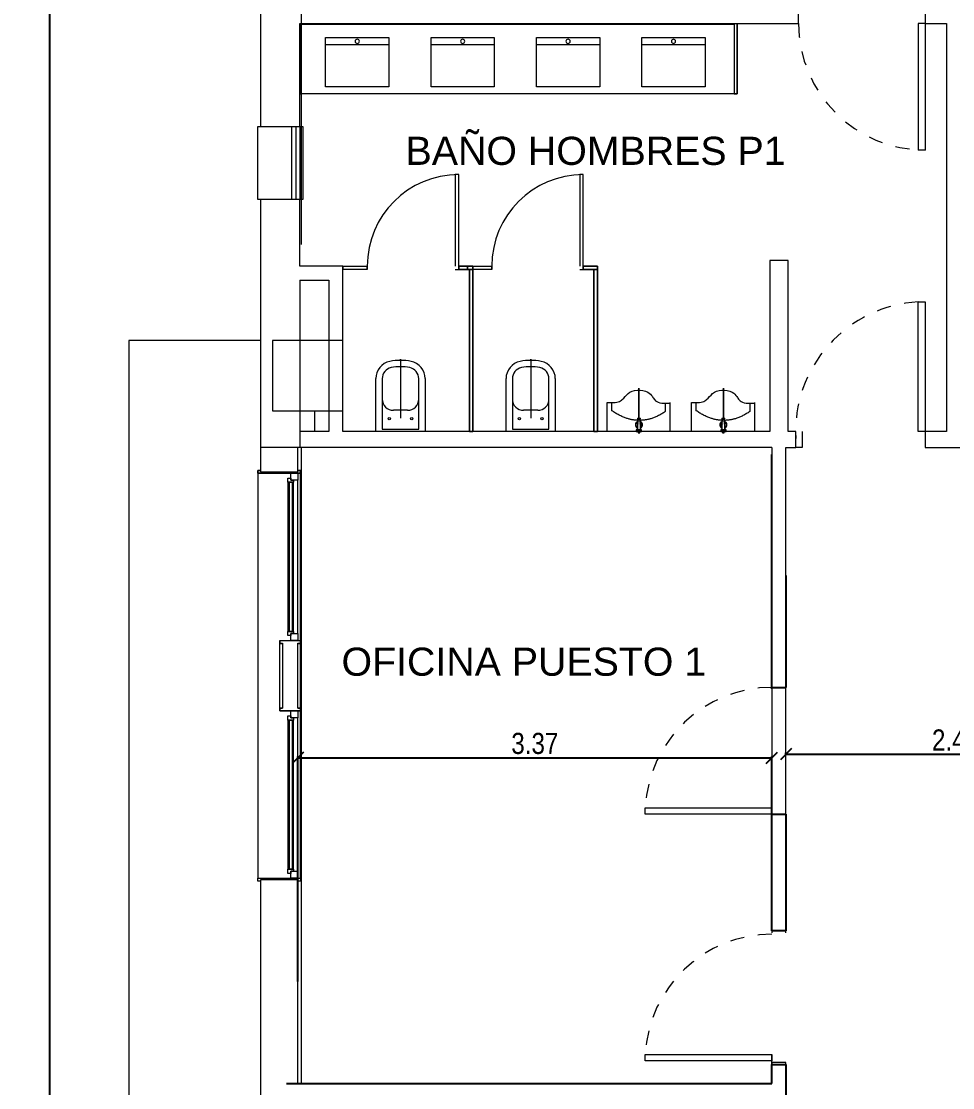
# Model space of a CAD drawing. Header units: millimetres. Extents: x 38 to 139, y 58 to 123.
# Drawn here: x 37.82 to 44.44, y 110.02 to 117.6 of the extents above; entities that cross this region are included whole.
import ezdxf

# ---------------------------------------------------------------- set-up
doc = ezdxf.new("R2010")
doc.units = ezdxf.units.MM
doc.linetypes.add('Dash 1_16_', pattern=[0.003174, 0.001587, -0.001587])
for name, color, linetype, lineweight in [('A-DOORSYM', 7, 'Continuous', 9), ('A-FLORCAM', 7, 'Continuous', 9), ('A-FLOROTM', 7, 'Continuous', 9), ('A-GLAZIDM', 7, 'Continuous', 9), ('A-WALL', 7, 'Continuous', 9), ('DIMENSION', 1, 'Continuous', 25), ('P-SANRFIM', 7, 'Continuous', 9), ('S-COLSPRM', 7, 'Continuous', 9)]:
    doc.layers.add(name, color=color, linetype=linetype, lineweight=lineweight)
for name, color, linetype in [('estructura', 7, 'Continuous'), ('REVOQUES', 7, 'Continuous'), ('Sectores', 3, 'Continuous')]:
    doc.layers.add(name, color=color, linetype=linetype)
doc.styles.add('ARIALNARROW', font='ARIALN.TTF')
doc.styles.add('MtXpl_Arial_Unicode_', font='ARIALUNI.ttf')
doc.dimstyles.new('C', dxfattribs={"dimscale": 1.5, "dimtxt": 0.15, "dimasz": 0.08, "dimexe": 0.01, "dimexo": 0, "dimgap": 0.025, "dimtad": 1, "dimzin": 0, "dimdsep": 46, "dimtxsty": 'ARIALNARROW', "dimblk": 'OBLIQUE', "dimcen": 0, "dimclrd": 256, "dimclre": 256, "dimclrt": 256, "dimadec": 0, "dimazin": 0, "dimtfac": 1.666667, "dimtofl": 0, "dimtmove": 0, "dimatfit": 0, "dimldrblk": 'OBLIQUE', "dimfxl": 0.1, "dimtolj": 1, "dimtzin": 0, "dimarcsym": 0})

# ---------------------------------------------------------------- blocks, each defined once
blk = doc.blocks.new('_Oblique')
at = {"layer": 'estructura', "color": 0, "lineweight": -2}
blk.add_line((-0.5, -0.5), (0.5, 0.5), dxfattribs=at)
blk = doc.blocks.new('*D12')
at = {"layer": 'Defpoints', "color": 0}
for p in [(39.523379, 122.868709), (38.023379, 93.641209), (39.523379, 93.641209)]:
    blk.add_point(p, dxfattribs=at)
at = {"layer": 'DIMENSION', "lineweight": -2}
for p, q in [((39.523379, 122.868709), (38.013379, 122.868709)), ((38.023379, 122.868709), (38.023379, 93.641209)), ((39.523379, 93.641209), (38.013379, 93.641209))]:
    blk.add_line(p, q, dxfattribs=at)
at = {"layer": 'DIMENSION', "lineweight": -2, "xscale": 0.08, "yscale": 0.08, "zscale": 0.08}
for p, rotation in [((38.023379, 122.868709), 90), ((38.023379, 93.641209), 270)]:
    blk.add_blockref('_Oblique', p, dxfattribs=dict(at, rotation=rotation))
at = {"layer": 'DIMENSION', "insert": (37.921802, 108.254959), "char_height": 0.15, "attachment_point": 5, "rotation": 90, "style": 'ARIALNARROW'}
blk.add_mtext('\\A1;29.23', dxfattribs=at)
blk = doc.blocks.new('*D41')
at = {"layer": 'Defpoints', "color": 0}
for p in [(43.158506, 112.366093), (43.158506, 111.766093), (39.788379, 110.77565)]:
    blk.add_point(p, dxfattribs=at)
at = {"layer": 'DIMENSION', "lineweight": -2}
for p, q in [((39.788379, 110.77565), (39.788379, 112.376093)), ((39.788379, 112.366093), (43.158506, 112.366093)), ((43.158506, 111.766093), (43.158506, 112.376093))]:
    blk.add_line(p, q, dxfattribs=at)
at = {"layer": 'DIMENSION', "lineweight": -2, "xscale": 0.08, "yscale": 0.08, "zscale": 0.08, "rotation": 180}
blk.add_blockref('_Oblique', (39.788379, 112.366093), dxfattribs=at)
at = {"layer": 'DIMENSION', "lineweight": -2, "xscale": 0.08, "yscale": 0.08, "zscale": 0.08}
blk.add_blockref('_Oblique', (43.158506, 112.366093), dxfattribs=at)
at = {"layer": 'DIMENSION', "insert": (41.473443, 112.46767), "char_height": 0.15, "attachment_point": 5, "style": 'ARIALNARROW'}
blk.add_mtext('\\A1;3.37', dxfattribs=at)
blk = doc.blocks.new('*D42')
at = {"layer": 'Defpoints', "color": 0}
for p in [(43.258506, 112.392851), (45.668506, 112.392851), (45.668506, 112.392851)]:
    blk.add_point(p, dxfattribs=at)
at = {"layer": 'DIMENSION', "lineweight": -2}
for p, q in [((43.258506, 112.392851), (43.258506, 112.402851)), ((43.258506, 112.392851), (45.668506, 112.392851)), ((45.668506, 112.392851), (45.668506, 112.402851))]:
    blk.add_line(p, q, dxfattribs=at)
at = {"layer": 'DIMENSION', "lineweight": -2, "xscale": 0.08, "yscale": 0.08, "zscale": 0.08, "rotation": 180}
blk.add_blockref('_Oblique', (43.258506, 112.392851), dxfattribs=at)
at = {"layer": 'DIMENSION', "lineweight": -2, "xscale": 0.08, "yscale": 0.08, "zscale": 0.08}
blk.add_blockref('_Oblique', (45.668506, 112.392851), dxfattribs=at)
at = {"layer": 'DIMENSION', "insert": (44.463506, 112.493152), "char_height": 0.15, "attachment_point": 5, "style": 'ARIALNARROW'}
blk.add_mtext('\\A1;2.41', dxfattribs=at)

msp = doc.modelspace()

# ---------------------------------------------------------------- linework, layer by layer
at = {"layer": 'A-DOORSYM', "color": 252}
for p, q in [((44.197382, 117.586488), (44.197382, 116.686488)), ((44.248382, 117.586488), (44.197382, 117.586488)), ((44.248382, 117.586488), (44.248382, 116.686488)), ((44.248382, 116.686488), (44.197382, 116.686488)), ((44.198382, 114.686488), (44.198382, 115.606488)), ((44.198382, 115.606488), (44.248382, 115.606488)), ((44.248382, 115.606488), (44.248382, 114.686488)), ((44.248382, 114.686488), (44.198382, 114.686488)), ((42.258506, 112.011093), (43.158506, 112.011093)), ((42.258506, 111.966093), (42.258506, 112.011093)), ((43.158506, 111.966093), (42.258506, 111.966093)), ((43.158506, 112.011093), (43.158506, 111.966093)), ((43.158506, 111.941093), (43.158506, 111.991093)), ((42.258506, 110.25659), (43.158506, 110.25659)), ((42.258506, 110.21159), (42.258506, 110.25659)), ((43.158506, 110.25659), (43.158506, 110.21159)), ((43.158506, 110.20159), (43.158506, 110.25159)), ((43.158506, 110.18659), (43.158506, 110.23659)), ((43.158506, 110.21159), (42.258506, 110.21159))]:
    msp.add_line(p, q, dxfattribs=at)
at = {"layer": 'A-DOORSYM', "color": 252, "linetype": 'Dash 1_16_'}
for centre, radius, start, end in [((44.248382, 117.586488), 0.9, 180, 270), ((44.248382, 114.686488), 0.921358, 93.110841, 183.110841), ((43.158506, 111.966093), 0.901124, 90, 177.137595), ((43.158506, 110.21159), 0.901124, 90, 177.137595)]:
    msp.add_arc(centre, radius, start, end, dxfattribs=at)
at = {"layer": 'A-FLORCAM', "color": 252}
for p, q in [((39.808042, 117.581488), (42.890955, 117.581488)), ((39.808042, 117.086488), (39.808042, 117.581488)), ((39.808042, 117.086488), (39.808042, 117.581488)), ((39.808042, 117.581488), (42.890955, 117.581488)), ((42.890955, 117.581488), (42.890955, 117.086488)), ((42.890955, 117.581488), (42.890955, 117.086488)), ((42.910955, 117.586488), (42.910955, 117.086488)), ((42.910955, 117.086488), (42.910955, 117.586488)), ((39.985966, 117.136488), (39.985966, 117.486488)), ((39.985966, 117.486488), (40.435966, 117.486488)), ((39.985966, 117.436488), (40.435966, 117.436488)), ((40.435966, 117.486488), (40.435966, 117.136488)), ((40.735331, 117.136488), (40.735331, 117.486488)), ((40.735331, 117.486488), (41.185331, 117.486488)), ((40.735331, 117.436488), (41.185331, 117.436488)), ((41.185331, 117.486488), (41.185331, 117.136488)), ((41.484696, 117.136488), (41.484696, 117.486488)), ((41.484696, 117.486488), (41.934696, 117.486488)), ((41.484696, 117.436488), (41.934696, 117.436488)), ((41.934696, 117.486488), (41.934696, 117.136488)), ((42.234062, 117.136488), (42.234062, 117.486488)), ((42.234062, 117.486488), (42.684062, 117.486488)), ((42.234062, 117.436488), (42.684062, 117.436488)), ((42.684062, 117.486488), (42.684062, 117.136488)), ((40.435966, 117.136488), (39.985966, 117.136488)), ((41.185331, 117.136488), (40.735331, 117.136488)), ((41.934696, 117.136488), (41.484696, 117.136488)), ((42.684062, 117.136488), (42.234062, 117.136488)), ((42.910955, 117.086488), (39.803379, 117.086488)), ((39.803379, 117.086488), (39.808042, 117.086488)), ((42.890955, 117.086488), (42.910955, 117.086488)), ((40.906779, 116.511888), (40.906779, 115.861888)), ((40.932179, 116.511888), (40.906779, 116.511888)), ((40.932179, 115.861888), (40.932179, 116.511888)), ((41.792182, 116.511888), (41.792182, 115.861888)), ((41.817582, 116.511888), (41.792182, 116.511888)), ((41.817582, 115.861888), (41.817582, 116.511888)), ((40.108379, 115.861888), (40.108379, 115.836488)), ((40.108379, 115.861888), (40.282179, 115.861888)), ((40.282179, 115.836488), (40.108379, 115.836488)), ((40.282179, 115.861888), (40.282179, 115.836488)), ((40.906779, 115.836488), (40.932179, 115.836488)), ((40.932179, 115.861888), (40.932179, 115.836488)), ((41.033779, 115.861888), (40.932179, 115.861888)), ((40.932179, 115.836488), (41.008379, 115.836488)), ((40.993782, 115.861888), (40.993782, 115.836488)), ((40.993782, 115.861888), (41.167582, 115.861888)), ((41.167582, 115.836488), (40.993782, 115.836488)), ((41.008379, 115.836488), (41.008379, 114.686488)), ((41.033779, 114.686488), (41.033779, 115.861888)), ((41.167582, 115.861888), (41.167582, 115.836488)), ((41.792182, 115.836488), (41.817582, 115.836488)), ((41.817582, 115.861888), (41.817582, 115.836488)), ((41.919182, 115.861888), (41.817582, 115.861888)), ((41.817582, 115.836488), (41.893782, 115.836488)), ((41.893782, 115.836488), (41.893782, 114.686488)), ((41.919182, 114.686488), (41.919182, 115.861888)), ((41.008379, 114.686488), (40.108379, 114.686488)), ((41.893782, 114.686488), (40.993782, 114.686488)), ((41.008379, 114.686488), (41.033779, 114.686488)), ((41.033779, 114.686488), (41.008379, 114.686488)), ((41.893782, 114.686488), (41.919182, 114.686488)), ((41.919182, 114.686488), (41.893782, 114.686488))]:
    msp.add_line(p, q, dxfattribs=at)
at = {"layer": 'A-FLORCAM', "color": 252, "lineweight": 18}
for p, q in [((40.108379, 115.836488), (40.108379, 115.861888)), ((40.108379, 115.861888), (40.282179, 115.861888)), ((40.282179, 115.836488), (40.108379, 115.836488)), ((40.282179, 115.836488), (40.282179, 115.861888)), ((40.282179, 115.861888), (40.282179, 115.836488)), ((40.932179, 115.861888), (40.932179, 115.836488)), ((40.932179, 115.836488), (40.932179, 115.861888)), ((40.932179, 115.861888), (41.033779, 115.861888)), ((41.033779, 115.836488), (40.932179, 115.836488)), ((40.993782, 115.836488), (40.993782, 115.861888)), ((40.993782, 115.861888), (41.167582, 115.861888)), ((41.167582, 115.836488), (40.993782, 115.836488)), ((41.008379, 114.686488), (41.008379, 115.836488)), ((41.008379, 115.836488), (41.033779, 115.836488)), ((41.033779, 115.861888), (41.033779, 115.836488)), ((41.033779, 115.836488), (41.033779, 114.686488)), ((41.167582, 115.836488), (41.167582, 115.861888)), ((41.167582, 115.861888), (41.167582, 115.836488)), ((41.817582, 115.861888), (41.817582, 115.836488)), ((41.817582, 115.836488), (41.817582, 115.861888)), ((41.817582, 115.861888), (41.919182, 115.861888)), ((41.919182, 115.836488), (41.817582, 115.836488)), ((41.893782, 114.686488), (41.893782, 115.836488)), ((41.893782, 115.836488), (41.919182, 115.836488)), ((41.919182, 115.861888), (41.919182, 115.836488)), ((41.919182, 115.836488), (41.919182, 114.686488)), ((41.033779, 114.686488), (41.008379, 114.686488)), ((41.919182, 114.686488), (41.893782, 114.686488))]:
    msp.add_line(p, q, dxfattribs=at)
at = {"layer": 'A-FLORCAM', "color": 252}
for centre, radius, start, end in [((40.210966, 117.459613), 0.015, 0, 180), ((40.210966, 117.459613), 0.015, 180, 0), ((40.960331, 117.459613), 0.015, 0, 180), ((40.960331, 117.459613), 0.015, 180, 0), ((41.709696, 117.459613), 0.015, 0, 180), ((41.709696, 117.459613), 0.015, 180, 0), ((42.459062, 117.459613), 0.015, 0, 180), ((42.459062, 117.459613), 0.015, 180, 0), ((40.932179, 115.861888), 0.65, 90, 180), ((41.817582, 115.861888), 0.65, 90, 180)]:
    msp.add_arc(centre, radius, start, end, dxfattribs=at)
at = {"layer": 'A-FLOROTM', "color": 252}
for p, q in [((39.523379, 115.331704), (38.588379, 115.331704)), ((38.588379, 115.331704), (38.588379, 93.658709)), ((39.908379, 114.831704), (39.908379, 114.827706)), ((39.908379, 114.827706), (39.908379, 114.686488)), ((43.373506, 114.686488), (43.373506, 114.571488)), ((39.813379, 114.571488), (39.813379, 110.05159)), ((43.373506, 114.571488), (43.328382, 114.571488))]:
    msp.add_line(p, q, dxfattribs=at)
at = {"layer": 'A-GLAZIDM', "color": 252}
for p, q in [((39.813379, 120.535983), (39.813379, 116.016085)), ((39.503379, 116.334204), (39.503379, 116.854204)), ((39.503379, 116.854204), (39.823379, 116.854204)), ((39.503379, 116.334204), (39.503379, 116.854204)), ((39.503379, 116.854204), (39.823379, 116.854204)), ((39.742861, 116.854204), (39.742861, 116.334204)), ((39.773928, 116.854204), (39.773928, 116.334204)), ((39.802409, 116.854204), (39.802409, 116.334204)), ((39.823379, 116.854204), (39.823379, 116.334204)), ((39.823379, 116.854204), (39.823379, 116.334204)), ((39.823379, 116.334204), (39.503379, 116.334204)), ((39.823379, 116.334204), (39.503379, 116.334204)), ((39.503379, 114.409709), (39.503379, 114.389709)), ((39.523379, 114.409709), (39.503379, 114.409709)), ((39.503379, 114.389709), (39.503379, 111.509709)), ((39.503379, 114.389709), (39.808379, 114.389709)), ((39.503379, 114.389709), (39.503379, 111.509709)), ((39.808379, 114.409709), (39.788379, 114.409709)), ((39.808379, 114.389709), (39.808379, 114.409709)), ((39.808379, 111.509709), (39.808379, 114.389709)), ((39.808379, 113.179709), (39.808379, 114.389709)), ((39.718379, 114.324709), (39.718379, 113.264709)), ((39.758379, 113.264709), (39.758379, 114.324709)), ((39.788379, 113.249709), (39.788379, 114.339709)), ((39.808379, 111.509709), (39.808379, 112.719709)), ((39.788379, 111.559709), (39.788379, 112.649709)), ((39.718379, 112.634709), (39.718379, 111.574709)), ((39.758379, 111.574709), (39.758379, 112.634709)), ((39.503379, 111.509709), (39.808379, 111.509709)), ((39.503379, 111.489709), (39.503379, 111.509709)), ((39.808379, 111.509709), (39.808379, 111.489709)), ((39.523379, 111.489709), (39.503379, 111.489709)), ((39.808379, 111.489709), (39.788379, 111.489709))]:
    msp.add_line(p, q, dxfattribs=at)
at = {"layer": 'A-GLAZIDM', "color": 252, "lineweight": 18}
for p, q in [((39.503379, 114.409709), (39.523379, 114.409709)), ((39.503379, 114.389709), (39.503379, 114.409709)), ((39.808379, 114.389709), (39.503379, 114.389709)), ((39.738379, 114.389709), (39.788379, 114.389709)), ((39.738379, 114.339709), (39.738379, 114.389709)), ((39.788379, 114.409709), (39.808379, 114.409709)), ((39.788379, 114.389709), (39.788379, 114.339709)), ((39.808379, 114.409709), (39.808379, 114.389709)), ((39.718379, 114.354709), (39.738379, 114.354709)), ((39.718379, 114.324709), (39.718379, 114.354709)), ((39.758379, 114.324709), (39.718379, 114.324709)), ((39.728379, 114.324709), (39.748379, 114.324709)), ((39.728379, 113.264709), (39.728379, 114.324709)), ((39.738379, 114.354709), (39.738379, 114.339709)), ((39.738379, 114.339709), (39.758379, 114.339709)), ((39.788379, 114.339709), (39.738379, 114.339709)), ((39.748379, 114.324709), (39.748379, 113.264709)), ((39.758379, 114.339709), (39.758379, 114.324709)), ((39.718379, 113.264709), (39.758379, 113.264709)), ((39.718379, 113.234709), (39.718379, 113.264709)), ((39.748379, 113.264709), (39.728379, 113.264709)), ((39.738379, 113.249709), (39.738379, 113.234709)), ((39.758379, 113.249709), (39.738379, 113.249709)), ((39.738379, 113.249709), (39.788379, 113.249709)), ((39.738379, 113.199709), (39.738379, 113.249709)), ((39.758379, 113.264709), (39.758379, 113.249709)), ((39.788379, 113.249709), (39.788379, 113.199709)), ((39.660879, 113.179709), (39.660879, 113.199709)), ((39.660879, 113.199709), (39.808379, 113.199709)), ((39.660879, 113.179709), (39.680879, 113.179709)), ((39.660879, 112.719709), (39.660879, 113.179709)), ((39.680879, 113.179709), (39.660879, 113.179709)), ((39.661879, 113.198709), (39.661879, 113.180709)), ((39.807379, 113.198709), (39.661879, 113.198709)), ((39.661879, 113.180709), (39.680879, 113.180709)), ((39.680879, 113.180709), (39.680879, 113.179709)), ((39.680879, 113.179709), (39.680879, 112.719709)), ((39.738379, 113.234709), (39.718379, 113.234709)), ((39.788379, 113.199709), (39.738379, 113.199709)), ((39.788379, 113.180709), (39.807379, 113.180709)), ((39.788379, 113.179709), (39.788379, 113.180709)), ((39.808379, 113.179709), (39.788379, 113.179709)), ((39.788379, 113.179709), (39.808379, 113.179709)), ((39.788379, 112.719709), (39.788379, 113.179709)), ((39.807379, 113.180709), (39.807379, 113.198709)), ((39.808379, 113.199709), (39.808379, 113.179709)), ((39.808379, 113.179709), (39.808379, 112.719709)), ((39.680879, 112.719709), (39.660879, 112.719709)), ((39.660879, 112.719709), (39.680879, 112.719709)), ((39.660879, 112.699709), (39.660879, 112.719709)), ((39.661879, 112.718709), (39.661879, 112.700709)), ((39.680879, 112.718709), (39.661879, 112.718709)), ((39.680879, 112.719709), (39.680879, 112.718709)), ((39.788379, 112.719709), (39.808379, 112.719709)), ((39.788379, 112.718709), (39.788379, 112.719709)), ((39.808379, 112.719709), (39.788379, 112.719709)), ((39.807379, 112.718709), (39.788379, 112.718709)), ((39.807379, 112.700709), (39.807379, 112.718709)), ((39.808379, 112.719709), (39.808379, 112.699709)), ((39.808379, 112.699709), (39.660879, 112.699709)), ((39.661879, 112.700709), (39.807379, 112.700709)), ((39.718379, 112.664709), (39.738379, 112.664709)), ((39.718379, 112.634709), (39.718379, 112.664709)), ((39.738379, 112.699709), (39.788379, 112.699709)), ((39.738379, 112.649709), (39.738379, 112.699709)), ((39.738379, 112.664709), (39.738379, 112.649709)), ((39.738379, 112.649709), (39.758379, 112.649709)), ((39.788379, 112.649709), (39.738379, 112.649709)), ((39.758379, 112.649709), (39.758379, 112.634709)), ((39.788379, 112.699709), (39.788379, 112.649709)), ((39.758379, 112.634709), (39.718379, 112.634709)), ((39.728379, 112.634709), (39.748379, 112.634709)), ((39.728379, 111.574709), (39.728379, 112.634709)), ((39.748379, 112.634709), (39.748379, 111.574709)), ((39.503379, 111.509709), (39.808379, 111.509709)), ((39.503379, 111.489709), (39.503379, 111.509709)), ((39.718379, 111.574709), (39.758379, 111.574709)), ((39.718379, 111.544709), (39.718379, 111.574709)), ((39.738379, 111.544709), (39.718379, 111.544709)), ((39.748379, 111.574709), (39.728379, 111.574709)), ((39.738379, 111.559709), (39.738379, 111.544709)), ((39.758379, 111.559709), (39.738379, 111.559709)), ((39.738379, 111.559709), (39.788379, 111.559709)), ((39.738379, 111.509709), (39.738379, 111.559709)), ((39.788379, 111.509709), (39.738379, 111.509709)), ((39.758379, 111.574709), (39.758379, 111.559709)), ((39.788379, 111.559709), (39.788379, 111.509709)), ((39.808379, 111.509709), (39.808379, 111.489709)), ((39.523379, 111.489709), (39.503379, 111.489709)), ((39.808379, 111.489709), (39.788379, 111.489709))]:
    msp.add_line(p, q, dxfattribs=at)
at = {"layer": 'A-WALL', "color": 252, "lineweight": 18}
for p, q in [((39.523379, 117.834204), (39.523379, 116.854204)), ((43.348382, 117.586488), (43.348382, 117.716488)), ((44.248382, 117.716488), (44.248382, 117.586488)), ((39.803379, 116.854204), (39.803379, 117.586488)), ((39.803379, 117.586488), (43.348382, 117.586488)), ((44.248382, 117.586488), (44.398382, 117.586488)), ((44.398382, 117.586488), (44.398382, 114.686488)), ((39.523379, 116.334204), (39.523379, 114.399709)), ((39.803379, 115.861888), (39.803379, 116.334204)), ((43.143506, 115.90199), (43.143506, 114.686488)), ((43.273506, 115.90199), (43.143506, 115.90199)), ((43.273506, 114.686488), (43.273506, 115.90199)), ((40.108379, 115.861888), (39.803379, 115.861888)), ((40.108379, 114.686488), (40.108379, 115.836488)), ((39.803379, 115.761888), (39.803379, 114.571488)), ((39.803379, 115.761888), (40.008379, 115.761888)), ((40.008379, 115.761888), (40.008379, 114.686488)), ((40.008379, 114.686488), (39.803379, 114.686488)), ((41.008379, 114.686488), (40.108379, 114.686488)), ((41.893782, 114.686488), (41.033779, 114.686488)), ((42.200036, 114.686488), (41.919182, 114.686488)), ((42.230194, 114.686488), (42.226977, 114.686488)), ((42.800036, 114.686488), (42.232556, 114.686488)), ((42.830194, 114.686488), (42.826977, 114.686488)), ((43.143506, 114.686488), (42.832556, 114.686488)), ((43.328382, 114.686488), (43.273506, 114.686488)), ((43.328382, 114.571488), (43.328382, 114.686488)), ((44.398382, 114.686488), (44.248382, 114.686488)), ((44.248382, 114.686488), (44.248382, 114.571488)), ((43.158506, 114.571488), (39.523379, 114.571488)), ((39.788379, 114.399709), (39.788379, 114.571488)), ((43.158506, 114.571488), (43.158506, 111.12159)), ((43.258506, 114.571488), (43.328382, 114.571488)), ((43.258506, 111.12159), (43.258506, 114.571488)), ((44.248382, 114.571488), (44.678382, 114.571488)), ((39.523379, 114.399709), (39.788379, 114.399709)), ((39.523379, 111.499709), (39.523379, 109.523709)), ((39.788379, 111.499709), (39.523379, 111.499709)), ((39.788379, 110.05159), (39.788379, 111.499709)), ((43.258506, 110.20159), (43.158506, 110.20159)), ((43.158506, 110.20159), (43.158506, 110.05159)), ((43.258506, 109.95159), (43.258506, 110.20159)), ((43.158506, 110.05159), (39.788379, 110.05159))]:
    msp.add_line(p, q, dxfattribs=at)
at = {"layer": 'P-SANRFIM', "color": 252}
for p, q in [((40.518382, 115.200828), (40.518382, 115.199994)), ((40.518382, 115.200828), (40.518382, 115.199994)), ((40.518382, 115.199993), (40.518382, 115.200827)), ((40.518382, 115.200827), (40.518382, 115.199993)), ((40.518382, 115.199994), (40.518382, 115.198975)), ((40.518382, 115.199994), (40.518382, 115.198975)), ((40.518382, 115.198975), (40.518382, 115.199993)), ((40.518382, 115.199993), (40.518382, 115.198975)), ((40.518382, 115.198975), (40.518382, 115.197773)), ((40.518382, 115.198975), (40.518382, 115.197773)), ((40.518382, 115.197772), (40.518382, 115.198975)), ((40.518382, 115.198975), (40.518382, 115.197772)), ((40.518382, 115.198359), (40.518382, 115.197276)), ((40.518382, 115.197737), (40.518382, 115.198359)), ((40.518382, 115.197773), (40.518382, 115.196387)), ((40.518382, 115.197773), (40.518382, 115.196387)), ((40.518382, 115.196386), (40.518382, 115.197772)), ((40.518382, 115.197772), (40.518382, 115.196386)), ((40.518382, 115.196724), (40.518382, 115.197737)), ((40.518382, 115.197276), (40.518382, 115.196483)), ((40.518382, 115.195114), (40.518382, 115.196724)), ((40.518382, 115.196483), (40.518382, 115.194093)), ((40.518382, 115.196387), (40.518382, 115.194817)), ((40.518382, 115.196387), (40.518382, 115.194817)), ((40.518382, 115.194817), (40.518382, 115.196386)), ((40.518382, 115.196386), (40.518382, 115.194817)), ((40.518382, 115.194817), (40.518382, 115.192569)), ((40.518382, 115.194817), (40.518382, 115.192569)), ((40.518382, 115.192568), (40.518382, 115.194817)), ((40.518382, 115.194817), (40.518382, 115.192568)), ((40.518382, 115.194093), (40.518382, 115.191144)), ((40.518382, 115.192783), (40.518382, 115.193622)), ((40.518382, 115.19176), (40.518382, 115.192783)), ((40.518382, 115.192569), (40.518382, 115.189629)), ((40.518382, 115.190551), (40.518382, 115.19176)), ((40.518382, 115.189629), (40.518382, 115.186015)), ((40.518382, 115.186015), (40.518382, 115.181744)), ((40.518382, 115.181744), (40.518382, 115.176833)), ((40.518382, 115.176833), (40.518382, 115.1713)), ((40.518382, 115.1713), (40.518382, 115.16519)), ((40.518382, 115.16519), (40.518382, 115.158559)), ((40.518382, 115.158559), (40.518382, 115.151438)), ((40.518382, 115.151438), (40.518382, 115.14386)), ((40.518382, 115.14386), (40.518382, 115.135857)), ((41.443782, 115.200828), (41.443782, 115.199994)), ((41.443782, 115.200828), (41.443782, 115.199994)), ((41.443782, 115.199993), (41.443782, 115.200827)), ((41.443782, 115.200827), (41.443782, 115.199993)), ((41.443782, 115.199994), (41.443782, 115.198975)), ((41.443782, 115.199994), (41.443782, 115.198975)), ((41.443782, 115.198975), (41.443782, 115.199993)), ((41.443782, 115.199993), (41.443782, 115.198975)), ((41.443782, 115.198975), (41.443782, 115.197773)), ((41.443782, 115.198975), (41.443782, 115.197773)), ((41.443782, 115.197772), (41.443782, 115.198975)), ((41.443782, 115.198975), (41.443782, 115.197772)), ((41.443782, 115.198359), (41.443782, 115.197276)), ((41.443782, 115.197737), (41.443782, 115.198359)), ((41.443782, 115.197773), (41.443782, 115.196387)), ((41.443782, 115.197773), (41.443782, 115.196387)), ((41.443782, 115.196386), (41.443782, 115.197772)), ((41.443782, 115.197772), (41.443782, 115.196386)), ((41.443782, 115.196724), (41.443782, 115.197737)), ((41.443782, 115.197276), (41.443782, 115.196483)), ((41.443782, 115.195114), (41.443782, 115.196724)), ((41.443782, 115.196483), (41.443782, 115.194093)), ((41.443782, 115.196387), (41.443782, 115.194817)), ((41.443782, 115.196387), (41.443782, 115.194817)), ((41.443782, 115.194817), (41.443782, 115.196386)), ((41.443782, 115.196386), (41.443782, 115.194817)), ((41.443782, 115.194817), (41.443782, 115.192569)), ((41.443782, 115.194817), (41.443782, 115.192569)), ((41.443782, 115.192568), (41.443782, 115.194817)), ((41.443782, 115.194817), (41.443782, 115.192568)), ((41.443782, 115.194093), (41.443782, 115.191144)), ((41.443782, 115.192783), (41.443782, 115.193622)), ((41.443782, 115.19176), (41.443782, 115.192783)), ((41.443782, 115.192569), (41.443782, 115.189629)), ((41.443782, 115.190551), (41.443782, 115.19176)), ((41.443782, 115.189629), (41.443782, 115.186015)), ((41.443782, 115.186015), (41.443782, 115.181744)), ((41.443782, 115.181744), (41.443782, 115.176833)), ((41.443782, 115.176833), (41.443782, 115.1713)), ((41.443782, 115.1713), (41.443782, 115.16519)), ((41.443782, 115.16519), (41.443782, 115.158559)), ((41.443782, 115.158559), (41.443782, 115.151438)), ((41.443782, 115.151438), (41.443782, 115.14386)), ((41.443782, 115.14386), (41.443782, 115.135857)), ((40.518382, 115.135857), (40.518382, 115.127462)), ((40.518382, 115.127462), (40.518382, 115.118745)), ((40.518382, 115.118745), (40.518382, 115.109783)), ((40.518382, 115.109783), (40.518382, 115.100618)), ((40.518382, 115.109783), (40.518382, 115.100618)), ((40.518382, 115.100618), (40.518382, 115.091289)), ((40.518382, 115.091289), (40.518382, 115.081837)), ((40.518382, 115.081837), (40.518382, 115.072302)), ((40.518382, 115.072302), (40.518382, 114.882312)), ((41.443782, 115.135857), (41.443782, 115.127462)), ((41.443782, 115.127462), (41.443782, 115.118745)), ((41.443782, 115.118745), (41.443782, 115.109783)), ((41.443782, 115.109783), (41.443782, 115.100618)), ((41.443782, 115.109783), (41.443782, 115.100618)), ((41.443782, 115.100618), (41.443782, 115.091289)), ((41.443782, 115.091289), (41.443782, 115.081837)), ((41.443782, 115.081837), (41.443782, 115.072302)), ((41.443782, 115.072302), (41.443782, 114.882312)), ((40.343382, 114.871488), (40.343382, 115.061478)), ((40.388382, 115.061478), (40.388382, 114.703488)), ((40.648382, 114.703488), (40.648382, 115.061478)), ((40.693382, 115.061478), (40.693382, 114.871488)), ((41.268782, 114.871488), (41.268782, 115.061478)), ((41.313782, 115.061478), (41.313782, 114.703488)), ((41.573782, 114.703488), (41.573782, 115.061478)), ((41.618782, 115.061478), (41.618782, 114.871488)), ((42.213506, 114.98417), (42.213506, 114.99386)), ((42.813506, 114.98417), (42.813506, 114.99386)), ((42.213506, 114.88917), (42.213506, 114.98417)), ((42.813506, 114.88917), (42.813506, 114.98417)), ((40.343382, 114.689488), (40.343382, 114.871488)), ((40.568382, 114.836488), (40.468382, 114.836488)), ((40.518382, 114.882312), (40.518382, 114.812313)), ((40.693382, 114.871488), (40.693382, 114.689488)), ((41.268782, 114.689488), (41.268782, 114.871488)), ((41.493782, 114.836488), (41.393782, 114.836488)), ((41.443782, 114.882312), (41.443782, 114.812313)), ((41.618782, 114.871488), (41.618782, 114.689488)), ((41.987255, 114.892884), (42.014007, 114.892884)), ((41.987255, 114.686488), (41.987255, 114.892884)), ((42.020458, 114.833935), (42.020458, 114.892884)), ((42.213506, 114.828544), (42.213506, 114.88917)), ((42.400807, 114.886964), (42.400807, 114.826964)), ((42.587255, 114.892884), (42.614007, 114.892884)), ((42.587255, 114.686488), (42.587255, 114.892884)), ((42.620458, 114.833935), (42.620458, 114.892884)), ((42.813506, 114.828544), (42.813506, 114.88917)), ((43.000807, 114.886964), (43.000807, 114.826964)), ((40.518382, 114.812313), (40.518382, 114.809515)), ((40.518382, 114.809515), (40.518382, 114.806749)), ((40.518382, 114.806749), (40.518382, 114.80403)), ((40.518382, 114.80403), (40.518382, 114.801374)), ((40.518382, 114.801374), (40.518382, 114.798796)), ((40.518382, 114.798796), (40.518382, 114.796312)), ((40.518382, 114.796312), (40.518382, 114.793951)), ((40.518382, 114.793951), (40.518382, 114.791738)), ((40.518382, 114.791738), (40.518382, 114.789685)), ((40.518382, 114.789685), (40.518382, 114.787804)), ((40.518382, 114.787804), (40.518382, 114.786105)), ((40.518382, 114.786105), (40.518382, 114.7846)), ((40.518382, 114.7846), (40.518382, 114.783314)), ((40.518382, 114.783314), (40.518382, 114.782251)), ((40.518382, 114.782251), (40.518382, 114.781415)), ((41.443782, 114.812313), (41.443782, 114.809515)), ((41.443782, 114.809515), (41.443782, 114.806749)), ((41.443782, 114.806749), (41.443782, 114.80403)), ((41.443782, 114.80403), (41.443782, 114.801374)), ((41.443782, 114.801374), (41.443782, 114.798796)), ((41.443782, 114.798796), (41.443782, 114.796312)), ((41.443782, 114.796312), (41.443782, 114.793951)), ((41.443782, 114.793951), (41.443782, 114.791738)), ((41.443782, 114.791738), (41.443782, 114.789685)), ((41.443782, 114.789685), (41.443782, 114.787804)), ((41.443782, 114.787804), (41.443782, 114.786105)), ((41.443782, 114.786105), (41.443782, 114.7846)), ((41.443782, 114.7846), (41.443782, 114.783314)), ((41.443782, 114.783314), (41.443782, 114.782251)), ((41.443782, 114.782251), (41.443782, 114.781415)), ((42.202335, 114.780488), (42.202335, 114.772619)), ((42.202335, 114.780488), (42.224678, 114.780488)), ((42.202335, 114.772619), (42.224678, 114.772619)), ((42.202335, 114.762619), (42.202335, 114.699084)), ((42.202335, 114.762619), (42.224678, 114.762619)), ((42.204848, 114.772619), (42.204848, 114.762619)), ((42.213506, 114.780488), (42.213506, 114.828544)), ((42.213506, 114.780488), (42.213506, 114.790941)), ((42.222165, 114.762619), (42.222165, 114.772619)), ((42.224678, 114.772619), (42.224678, 114.780488)), ((42.224678, 114.699084), (42.224678, 114.762619)), ((42.802335, 114.780488), (42.802335, 114.772619)), ((42.802335, 114.780488), (42.824678, 114.780488)), ((42.802335, 114.772619), (42.824678, 114.772619)), ((42.802335, 114.762619), (42.802335, 114.699084)), ((42.802335, 114.762619), (42.824678, 114.762619)), ((42.804848, 114.772619), (42.804848, 114.762619)), ((42.813506, 114.780488), (42.813506, 114.828544)), ((42.813506, 114.780488), (42.813506, 114.790941)), ((42.822165, 114.762619), (42.822165, 114.772619)), ((42.824678, 114.772619), (42.824678, 114.780488)), ((42.824678, 114.699084), (42.824678, 114.762619)), ((40.390382, 114.701488), (40.646382, 114.701488)), ((41.315782, 114.701488), (41.571782, 114.701488)), ((42.197052, 114.699084), (42.194456, 114.696488)), ((42.194456, 114.696488), (42.194456, 114.686488)), ((42.194456, 114.696488), (42.232556, 114.696488)), ((42.200036, 114.696488), (42.194456, 114.696488)), ((42.194456, 114.686488), (42.232556, 114.686488)), ((42.200036, 114.686488), (42.194456, 114.686488)), ((42.197052, 114.699084), (42.229961, 114.699084)), ((42.201872, 114.699084), (42.197052, 114.699084)), ((42.202335, 114.699084), (42.224678, 114.699084)), ((42.207156, 114.686488), (42.207156, 114.676488)), ((42.210331, 114.746302), (42.210331, 114.746325)), ((42.210331, 114.746259), (42.210331, 114.746302)), ((42.210331, 114.7334), (42.210331, 114.733357)), ((42.210331, 114.733357), (42.210331, 114.733334)), ((42.210334, 114.746456), (42.210342, 114.746583)), ((42.213506, 114.696488), (42.213506, 114.699084)), ((42.216675, 114.746525), (42.216681, 114.746398)), ((42.216681, 114.746329), (42.216681, 114.746319)), ((42.216681, 114.746319), (42.216681, 114.746289)), ((42.216681, 114.746289), (42.216681, 114.746238)), ((42.216681, 114.73334), (42.216681, 114.73337)), ((42.216681, 114.733329), (42.216681, 114.73334)), ((42.219856, 114.676488), (42.219856, 114.686488)), ((42.229961, 114.699084), (42.225141, 114.699084)), ((42.232556, 114.696488), (42.226977, 114.696488)), ((42.231513, 114.686488), (42.226977, 114.686488)), ((42.232556, 114.696488), (42.229961, 114.699084)), ((42.232556, 114.686488), (42.232556, 114.696488)), ((42.797052, 114.699084), (42.794456, 114.696488)), ((42.794456, 114.696488), (42.794456, 114.686488)), ((42.794456, 114.696488), (42.832556, 114.696488)), ((42.800036, 114.696488), (42.794456, 114.696488)), ((42.794456, 114.686488), (42.832556, 114.686488)), ((42.800036, 114.686488), (42.794456, 114.686488)), ((42.797052, 114.699084), (42.829961, 114.699084)), ((42.801872, 114.699084), (42.797052, 114.699084)), ((42.802335, 114.699084), (42.824678, 114.699084)), ((42.807156, 114.686488), (42.807156, 114.676488)), ((42.810331, 114.746302), (42.810331, 114.746325)), ((42.810331, 114.746259), (42.810331, 114.746302)), ((42.810331, 114.7334), (42.810331, 114.733357)), ((42.810331, 114.733357), (42.810331, 114.733334)), ((42.810334, 114.746456), (42.810342, 114.746583)), ((42.813506, 114.696488), (42.813506, 114.699084)), ((42.816675, 114.746525), (42.816681, 114.746398)), ((42.816681, 114.746329), (42.816681, 114.746319)), ((42.816681, 114.746319), (42.816681, 114.746289)), ((42.816681, 114.746289), (42.816681, 114.746238)), ((42.816681, 114.73334), (42.816681, 114.73337)), ((42.816681, 114.733329), (42.816681, 114.73334)), ((42.819856, 114.676488), (42.819856, 114.686488)), ((42.829961, 114.699084), (42.825141, 114.699084)), ((42.832556, 114.696488), (42.826977, 114.696488)), ((42.831513, 114.686488), (42.826977, 114.686488)), ((42.832556, 114.696488), (42.829961, 114.699084)), ((42.832556, 114.686488), (42.832556, 114.696488)), ((42.207156, 114.676488), (42.210331, 114.676488)), ((42.210331, 114.676488), (42.216681, 114.676488)), ((42.216681, 114.676488), (42.219856, 114.676488)), ((42.807156, 114.676488), (42.810331, 114.676488)), ((42.810331, 114.676488), (42.816681, 114.676488)), ((42.816681, 114.676488), (42.819856, 114.676488))]:
    msp.add_line(p, q, dxfattribs=at)
for centre in [(40.438382, 114.776488), (40.598382, 114.776488), (41.363782, 114.776488), (41.523782, 114.776488)]:
    msp.add_circle(centre, 0.0085, dxfattribs=at)
for centre, radius, start, end in [((40.468382, 115.061478), 0.125, 101.444153, 180), ((40.468382, 115.061478), 0.08, 101.444153, 180), ((40.518382, 114.814488), 0.377, 78.555847, 101.444153), ((40.518382, 114.814488), 0.332, 78.555847, 101.444153), ((40.518382, 114.814488), 0.377, 88.724663, 91.275337), ((40.568382, 115.061478), 0.08, 0, 78.555847), ((40.568382, 115.061478), 0.125, 0, 78.555847), ((41.393782, 115.061478), 0.125, 101.444153, 180), ((41.393782, 115.061478), 0.08, 101.444153, 180), ((41.443782, 114.814488), 0.377, 78.555847, 101.444153), ((41.443782, 114.814488), 0.332, 78.555847, 101.444153), ((41.443782, 114.814488), 0.377, 88.724663, 91.275337), ((41.493782, 115.061478), 0.08, 0, 78.555847), ((41.493782, 115.061478), 0.125, 0, 78.555847), ((40.468382, 114.916488), 0.08, 180, 270), ((40.568382, 114.916488), 0.08, 270, 0), ((41.393782, 114.916488), 0.08, 180, 270), ((41.493782, 114.916488), 0.08, 270, 0), ((40.346382, 114.689488), 0.003, 180, 270), ((40.390382, 114.703488), 0.002, 180, 270), ((40.646382, 114.703488), 0.002, 270, 0), ((40.690382, 114.689488), 0.003, 270, 0), ((41.271782, 114.689488), 0.003, 180, 270), ((41.315782, 114.703488), 0.002, 180, 270), ((41.571782, 114.703488), 0.002, 270, 0), ((41.615782, 114.689488), 0.003, 270, 0), ((42.213506, 114.733488), 0.025, 117.368884, 242.631116), ((42.213506, 114.733488), 0.022489, 126, 234), ((42.213506, 114.733488), 0.021191, 126, 234), ((42.213506, 114.733488), 0.025, 297.368884, 62.631116), ((42.213506, 114.733488), 0.021191, 306, 54), ((42.213506, 114.733488), 0.022489, 306, 54), ((42.813506, 114.733488), 0.025, 117.368884, 242.631116), ((42.813506, 114.733488), 0.022489, 126, 234), ((42.813506, 114.733488), 0.021191, 126, 234), ((42.813506, 114.733488), 0.025, 297.368884, 62.631116), ((42.813506, 114.733488), 0.021191, 306, 54), ((42.813506, 114.733488), 0.022489, 306, 54)]:
    msp.add_arc(centre, radius, start, end, dxfattribs=at)
for points, knots in [([(42.213506, 114.99386), (42.213506, 114.923004), (42.213506, 114.867074), (42.213506, 114.806967), (42.213506, 114.781657)], [0, 0, 0, 0, 0.275710696, 0.411840033, 0.411840033, 0.411840033, 0.411840033]), ([(42.813506, 114.99386), (42.813506, 114.923004), (42.813506, 114.867074), (42.813506, 114.806967), (42.813506, 114.781657)], [0, 0, 0, 0, 0.275710696, 0.411840033, 0.411840033, 0.411840033, 0.411840033]), ([(42.014007, 114.892884), (42.060381, 114.888827), (42.100758, 114.912949), (42.135292, 114.962269), (42.195596, 114.986633), (42.280864, 114.971598), (42.308298, 114.936614), (42.323245, 114.910726), (42.354278, 114.884686), (42.405328, 114.888351), (42.43646, 114.888351)], [0, 0, 0, 0, 0.16819066, 0.3566005, 0.58826302, 0.80270008, 0.97870069, 1.10431495, 1.23728214, 1.37160423, 1.37160423, 1.37160423, 1.37160423]), ([(42.614007, 114.892884), (42.660381, 114.888827), (42.700758, 114.912949), (42.735292, 114.962269), (42.795596, 114.986633), (42.880864, 114.971598), (42.908298, 114.936614), (42.923245, 114.910726), (42.954278, 114.884686), (43.005328, 114.888351), (43.03646, 114.888351)], [0, 0, 0, 0, 0.16819066, 0.3566005, 0.58826302, 0.80270008, 0.97870069, 1.10431495, 1.23728214, 1.37160423, 1.37160423, 1.37160423, 1.37160423])]:
    msp.add_open_spline(points, degree=3, knots=knots, dxfattribs=at)
for points, degree in [([(42.213506, 114.790941), (42.213506, 114.835607), (42.213506, 114.93529), (42.213506, 114.993654)], 3), ([(42.813506, 114.790941), (42.813506, 114.835607), (42.813506, 114.93529), (42.813506, 114.993654)], 3), ([(42.43646, 114.686488), (42.43646, 114.892884)], 1), ([(43.03646, 114.686488), (43.03646, 114.892884)], 1), ([(42.204873, 114.765084), (42.113331, 114.769148), (42.020458, 114.833935)], 2), ([(42.213506, 114.832257), (42.213506, 114.780488)], 1), ([(42.400807, 114.826964), (42.312147, 114.766518), (42.222199, 114.764859)], 2), ([(42.804873, 114.765084), (42.713331, 114.769148), (42.620458, 114.833935)], 2), ([(42.813506, 114.832257), (42.813506, 114.780488)], 1), ([(43.000807, 114.826964), (42.912147, 114.766518), (42.822199, 114.764859)], 2), ([(42.213506, 114.700568), (42.213506, 114.699629), (42.213506, 114.698685), (42.213506, 114.697735)], 3), ([(42.813506, 114.700568), (42.813506, 114.699629), (42.813506, 114.698685), (42.813506, 114.697735)], 3)]:
    msp.add_open_spline(points, degree=degree, dxfattribs=at)
at = {"layer": 'REVOQUES', "color": 252}
for p, q in [((43.158506, 112.855889), (43.158506, 114.521488)), ((43.258506, 113.662792), (43.258506, 112.867217)), ((43.158506, 112.867217), (43.158506, 112.966093)), ((43.158506, 112.867217), (43.258506, 112.867217)), ((43.158506, 111.866093), (43.158506, 112.011093)), ((43.158506, 111.966093), (43.258506, 111.966093)), ((43.258506, 111.966093), (43.258506, 111.13659)), ((43.158506, 111.13659), (43.158506, 111.766093)), ((43.258506, 111.13659), (43.158506, 111.13659)), ((43.158506, 110.05159), (43.158506, 110.18659)), ((43.158506, 110.18659), (43.258506, 110.18659)), ((43.258506, 110.18659), (43.258506, 109.95159)), ((39.708479, 110.05159), (43.158506, 110.05159))]:
    msp.add_line(p, q, dxfattribs=at)
at = {"layer": 'S-COLSPRM', "color": 252}
for p, q in [((40.108379, 115.331704), (39.608379, 115.331704)), ((39.608379, 115.331704), (39.608379, 114.831704)), ((40.108379, 114.831704), (40.108379, 115.331704)), ((39.608379, 114.831704), (40.108379, 114.831704))]:
    msp.add_line(p, q, dxfattribs=at)

# ---------------------------------------------------------------- texts
at = {"layer": 'Sectores', "style": 'MtXpl_Arial_Unicode_'}
for s, p in [('BAÑO HOMBRES P1', (40.554557, 116.581012)), ('OFICINA PUESTO 1', (40.0992, 112.949709))]:
    msp.add_text(s, height=0.2, dxfattribs=at).set_placement(p)

# ---------------------------------------------------------------- dimensions: what is measured, and where the dimension line sits
at = {"layer": 'DIMENSION'}
dim = msp.add_linear_dim(base=(38.023379, 93.641209), p1=(39.523379, 122.868709), p2=(39.523379, 93.641209), angle=90, dimstyle='C', override={"dimscale": 1, "dimlfac": 1, "dimtxsty": 'ARIALNARROW', "dimtolj": 1}, dxfattribs=at)
dim.commit()
dim.dimension.update_dxf_attribs({"geometry": '*D12', "text_midpoint": (37.921802, 108.254959)})
for base, p1, p2, picture, middle in [((43.158506, 112.366093), (39.788379, 110.77565), (43.158506, 111.766093), '*D41', (41.473443, 112.46767)), ((45.668506, 112.392851), (43.258506, 112.392851), (45.668506, 112.392851), '*D42', (44.463506, 112.493152))]:
    dim = msp.add_linear_dim(base=base, p1=p1, p2=p2, dimstyle='C', override={"dimscale": 1, "dimlfac": 1, "dimtxsty": 'ARIALNARROW', "dimtolj": 1}, dxfattribs=at)
    dim.commit()
    dim.dimension.update_dxf_attribs({"geometry": picture, "text_midpoint": middle})

doc.saveas('drawing.dxf')
